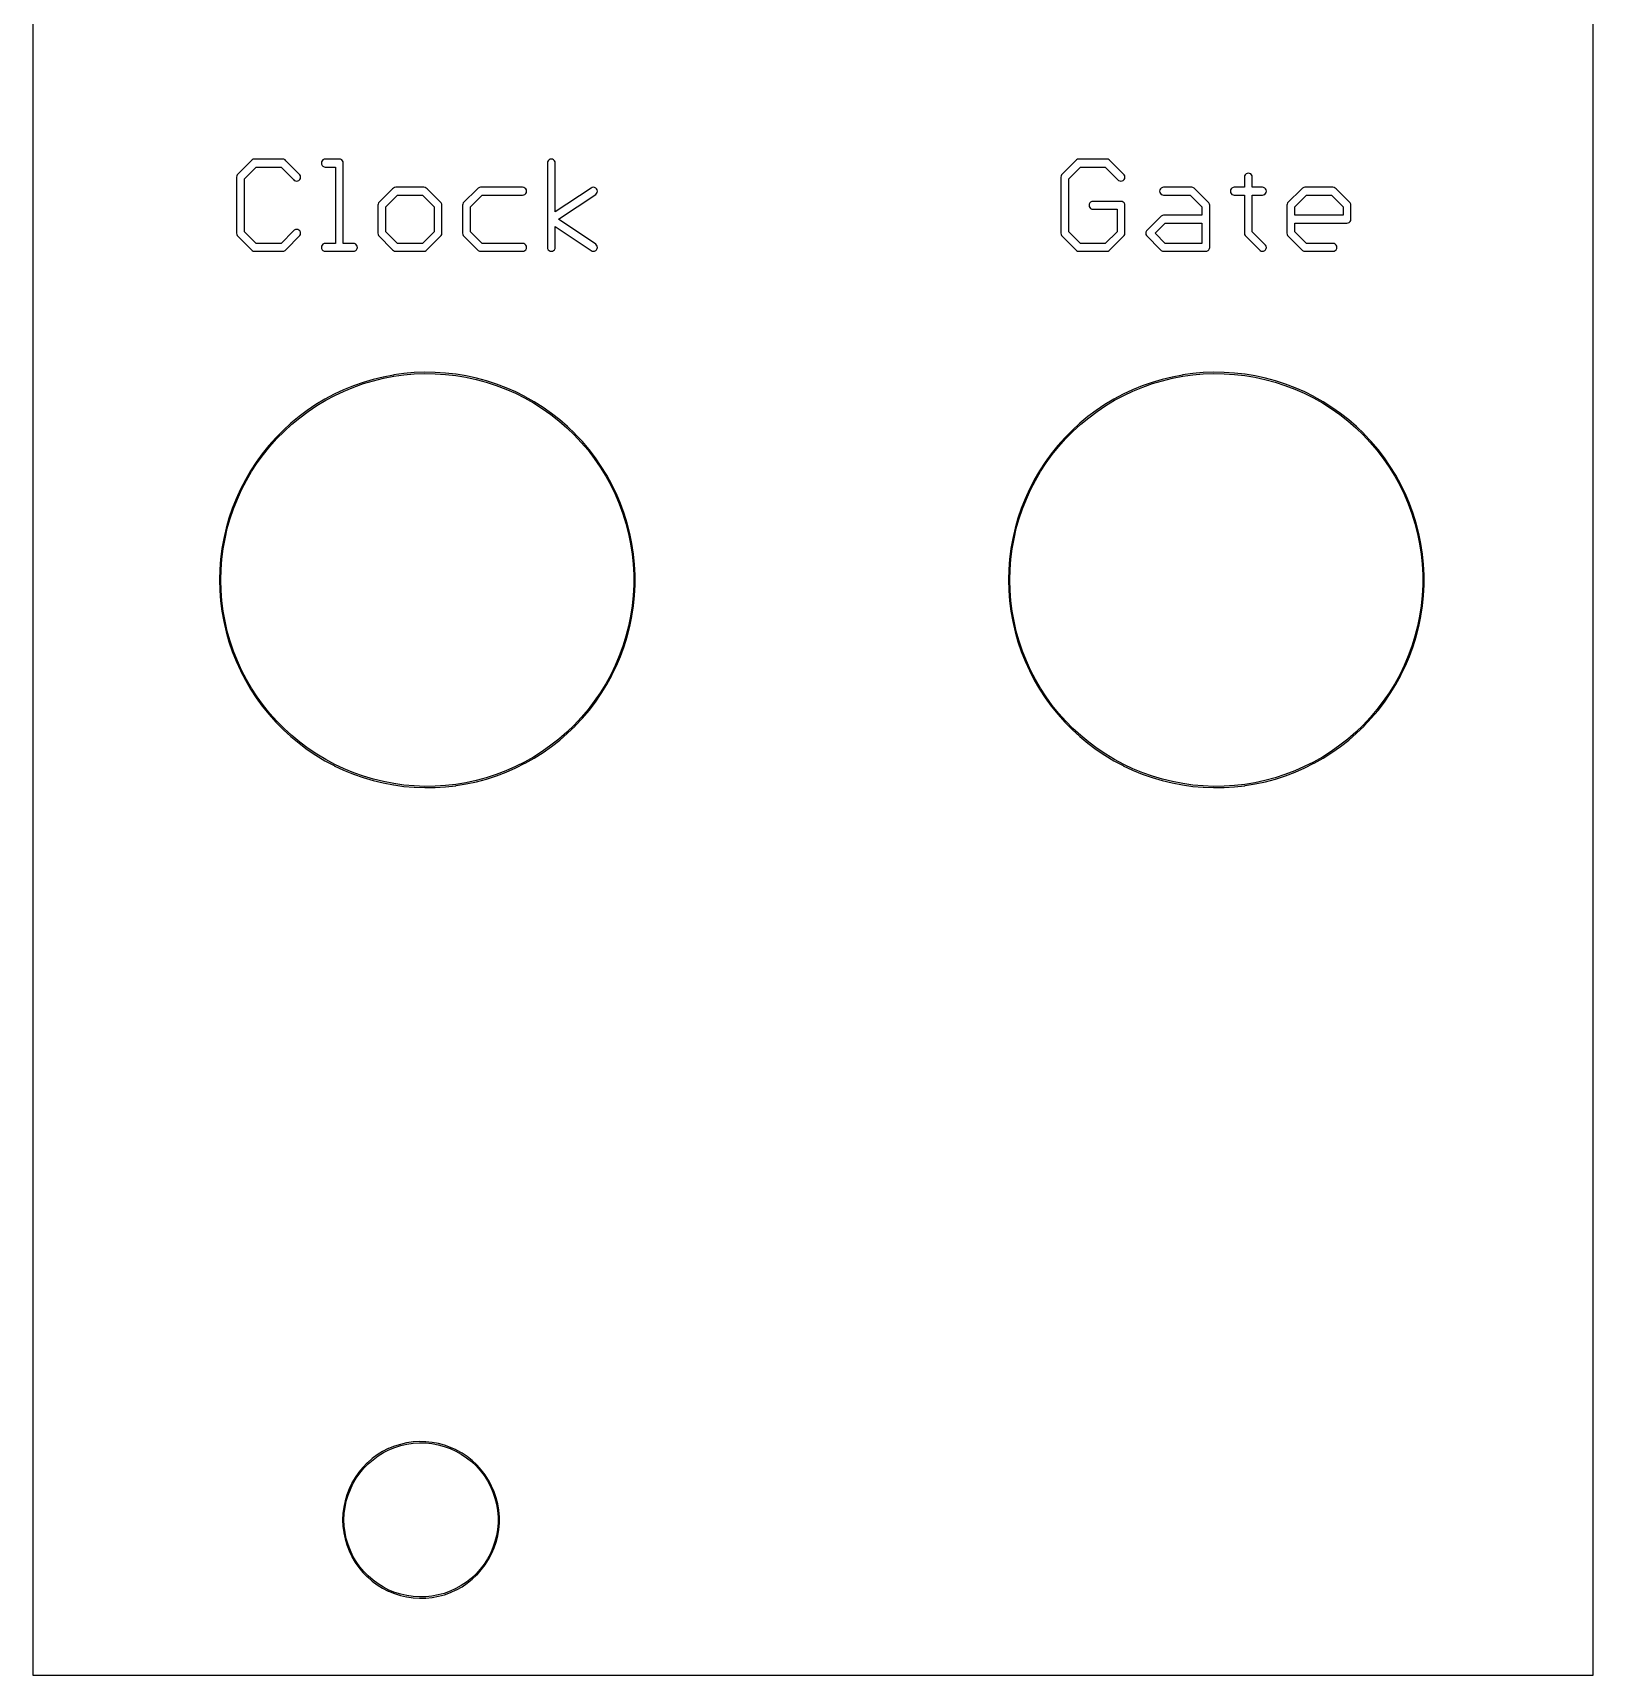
# Model space of a CAD drawing. Extents: x 2 to 32, y 9 to 138.
# Drawn here: x 1.71 to 31.85, y 9.25 to 40.98 of the extents above; entities that cross this region are included whole.
import ezdxf

# ---------------------------------------------------------------- set-up
doc = ezdxf.new("R2010")
doc.units = 0

msp = doc.modelspace()

# ---------------------------------------------------------------- linework, layer by layer
at = {"color": 5, "true_color": 0x0000ff}
msp.add_polyline3d([(31.84652, 9.25322, 0), (31.84652, 137.75436, 0), (1.70687, 137.75436, 0), (1.70687, 9.25322, 0), (31.84652, 9.25322, 0)], close=True, dxfattribs=at)
at = {"color": 34, "true_color": 0x008000}
for points in [[(1.70688, 9.25322, 0), (31.84652, 9.25322, 0), (31.84652, 137.75436, 0), (1.70688, 137.75436, 0), (1.70688, 9.25322, 0)], [(5.98932, 38.5445, 0), (5.96577, 38.54077, 0), (5.94453, 38.52994, 0), (5.65589, 38.2413, 0), (5.64506, 38.22005, 0), (5.64134, 38.19652, 0), (5.64134, 37.11193, 0), (5.64506, 37.08838, 0), (5.65589, 37.06715, 0), (5.67275, 37.05028, 0), (5.67277, 37.05027, 0), (5.94453, 36.7785, 0), (5.96577, 36.76768, 0), (5.98932, 36.76395, 0), (6.53288, 36.76395, 0), (6.55642, 36.76768, 0), (6.57766, 36.7785, 0), (6.59452, 36.79537, 0), (6.86376, 37.06715, 0), (6.87459, 37.08838, 0), (6.87832, 37.11193, 0), (6.87459, 37.13548, 0), (6.86376, 37.15672, 0), (6.8469, 37.17358, 0), (6.82566, 37.18441, 0), (6.80212, 37.18813, 0), (6.77857, 37.18441, 0), (6.75733, 37.17358, 0), (6.74047, 37.15672, 0), (6.50235, 36.91635, 0), (6.01955, 36.91635, 0), (5.79374, 37.14216, 0), (5.79374, 38.16629, 0), (6.01955, 38.3921, 0), (6.50235, 38.3921, 0), (6.74047, 38.15173, 0), (6.75733, 38.13487, 0), (6.77857, 38.12404, 0), (6.80212, 38.12032, 0), (6.82566, 38.12404, 0), (6.8469, 38.13487, 0), (6.86376, 38.15173, 0), (6.87459, 38.17297, 0), (6.87832, 38.19652, 0), (6.87459, 38.22005, 0), (6.86376, 38.2413, 0), (6.59452, 38.51308, 0), (6.57766, 38.52994, 0), (6.55642, 38.54077, 0), (6.53288, 38.5445, 0), (5.98932, 38.5445, 0)], [(7.35584, 38.5445, 0), (7.33229, 38.54077, 0), (7.31105, 38.52994, 0), (7.29419, 38.51308, 0), (7.28336, 38.49184, 0), (7.27964, 38.4683, 0), (7.28336, 38.44475, 0), (7.29419, 38.42351, 0), (7.31105, 38.40665, 0), (7.33229, 38.39582, 0), (7.35584, 38.3921, 0), (7.55142, 38.3921, 0), (7.55142, 36.91635, 0), (7.35584, 36.91635, 0), (7.33229, 36.91263, 0), (7.31105, 36.9018, 0), (7.29419, 36.88494, 0), (7.28336, 36.8637, 0), (7.27964, 36.84015, 0), (7.28336, 36.8166, 0), (7.29419, 36.79537, 0), (7.31105, 36.7785, 0), (7.33229, 36.76768, 0), (7.35584, 36.76395, 0), (7.89939, 36.76395, 0), (7.92294, 36.76768, 0), (7.94418, 36.7785, 0), (7.96104, 36.79537, 0), (7.97187, 36.8166, 0), (7.97559, 36.84015, 0), (7.97187, 36.8637, 0), (7.96104, 36.88494, 0), (7.94418, 36.9018, 0), (7.92294, 36.91263, 0), (7.89939, 36.91635, 0), (7.70382, 36.91635, 0), (7.70382, 38.4683, 0), (7.70009, 38.49184, 0), (7.68926, 38.51308, 0), (7.6724, 38.52994, 0), (7.65116, 38.54077, 0), (7.62762, 38.5445, 0), (7.35584, 38.5445, 0)], [(12.53489, 36.76395, 0), (12.55844, 36.76768, 0), (12.57968, 36.7785, 0), (12.59654, 36.79537, 0), (12.60737, 36.8166, 0), (12.61109, 36.84015, 0), (12.60737, 36.8637, 0), (12.59654, 36.88494, 0), (12.57968, 36.9018, 0), (11.85928, 37.38357, 0), (12.57968, 37.86309, 0), (12.59654, 37.87995, 0), (12.60737, 37.90119, 0), (12.61109, 37.92474, 0), (12.60737, 37.94827, 0), (12.59654, 37.96952, 0), (12.57968, 37.98637, 0), (12.55844, 37.99721, 0), (12.53489, 38.00094, 0), (12.51135, 37.99721, 0), (12.49011, 37.98637, 0), (11.7983, 37.52589, 0), (11.7983, 38.4683, 0), (11.79457, 38.49184, 0), (11.78374, 38.51308, 0), (11.76688, 38.52994, 0), (11.74564, 38.54077, 0), (11.7221, 38.5445, 0), (11.69855, 38.54077, 0), (11.67731, 38.52994, 0), (11.66045, 38.51308, 0), (11.64962, 38.49184, 0), (11.6459, 38.4683, 0), (11.6459, 36.84015, 0), (11.64962, 36.8166, 0), (11.66045, 36.79537, 0), (11.67731, 36.7785, 0), (11.69855, 36.76768, 0), (11.7221, 36.76395, 0), (11.74564, 36.76768, 0), (11.76688, 36.7785, 0), (11.78374, 36.79537, 0), (11.79457, 36.8166, 0), (11.7983, 36.84015, 0), (11.7983, 37.24115, 0), (12.49011, 36.7785, 0), (12.51135, 36.76768, 0), (12.53489, 36.76395, 0)], [(22.18436, 37.72914, 0), (22.16081, 37.72543, 0), (22.13957, 37.71459, 0), (22.12271, 37.69774, 0), (22.11188, 37.67649, 0), (22.10816, 37.65294, 0), (22.11188, 37.62941, 0), (22.12271, 37.60817, 0), (22.13957, 37.59131, 0), (22.16081, 37.58048, 0), (22.18436, 37.57674, 0), (22.64918, 37.57674, 0), (22.64918, 37.14217, 0), (22.42336, 36.91635, 0), (21.94281, 36.91635, 0), (21.717, 37.14216, 0), (21.717, 38.16629, 0), (21.94281, 38.3921, 0), (22.42336, 38.3921, 0), (22.68059, 38.13487, 0), (22.70183, 38.12404, 0), (22.72538, 38.12032, 0), (22.74892, 38.12404, 0), (22.77016, 38.13487, 0), (22.78702, 38.15173, 0), (22.79785, 38.17297, 0), (22.80158, 38.19652, 0), (22.79785, 38.22005, 0), (22.78702, 38.2413, 0), (22.49838, 38.52994, 0), (22.47714, 38.54077, 0), (22.4536, 38.5445, 0), (21.91258, 38.5445, 0), (21.88903, 38.54077, 0), (21.86779, 38.52994, 0), (21.57915, 38.2413, 0), (21.56832, 38.22005, 0), (21.5646, 38.19652, 0), (21.5646, 37.11193, 0), (21.56832, 37.08838, 0), (21.57915, 37.06715, 0), (21.59601, 37.05028, 0), (21.59603, 37.05027, 0), (21.86779, 36.7785, 0), (21.88903, 36.76768, 0), (21.91258, 36.76395, 0), (22.4536, 36.76395, 0), (22.47714, 36.76768, 0), (22.49838, 36.7785, 0), (22.77014, 37.05027, 0), (22.77016, 37.05028, 0), (22.78702, 37.06715, 0), (22.79785, 37.08838, 0), (22.80158, 37.11193, 0), (22.80158, 37.65294, 0), (22.79785, 37.67649, 0), (22.78702, 37.69774, 0), (22.77016, 37.71459, 0), (22.74892, 37.72543, 0), (22.72538, 37.72914, 0), (22.18436, 37.72914, 0)], [(25.45841, 36.76395, 0), (25.48196, 36.76768, 0), (25.5032, 36.7785, 0), (25.52006, 36.79537, 0), (25.53089, 36.8166, 0), (25.53461, 36.84015, 0), (25.53089, 36.8637, 0), (25.52006, 36.88494, 0), (25.26284, 37.14216, 0), (25.26284, 37.84854, 0), (25.45841, 37.84854, 0), (25.48196, 37.85226, 0), (25.5032, 37.86309, 0), (25.52006, 37.87995, 0), (25.53089, 37.90119, 0), (25.53461, 37.92474, 0), (25.53089, 37.94827, 0), (25.52006, 37.96952, 0), (25.5032, 37.98637, 0), (25.48196, 37.99721, 0), (25.45841, 38.00094, 0), (25.26284, 38.00094, 0), (25.26284, 38.19652, 0), (25.25911, 38.22005, 0), (25.24828, 38.2413, 0), (25.23142, 38.25815, 0), (25.21018, 38.26899, 0), (25.18664, 38.27272, 0), (25.16309, 38.26899, 0), (25.14185, 38.25815, 0), (25.12499, 38.2413, 0), (25.11416, 38.22005, 0), (25.11044, 38.19652, 0), (25.11044, 38.00094, 0), (24.91485, 38.00094, 0), (24.89131, 37.99721, 0), (24.87007, 37.98637, 0), (24.85321, 37.96952, 0), (24.84238, 37.94827, 0), (24.83865, 37.92474, 0), (24.84238, 37.90119, 0), (24.85321, 37.87995, 0), (24.87007, 37.86309, 0), (24.89131, 37.85226, 0), (24.91485, 37.84854, 0), (25.11044, 37.84854, 0), (25.11044, 37.11193, 0), (25.11416, 37.08838, 0), (25.12499, 37.06715, 0), (25.14185, 37.05028, 0), (25.14187, 37.05027, 0), (25.41363, 36.7785, 0), (25.43487, 36.76768, 0), (25.45841, 36.76395, 0)], [(8.71726, 38.00094, 0), (8.69373, 37.99721, 0), (8.67249, 37.98637, 0), (8.65563, 37.96952, 0), (8.38639, 37.69774, 0), (8.37556, 37.67649, 0), (8.37182, 37.65294, 0), (8.37182, 37.11193, 0), (8.37556, 37.08838, 0), (8.38639, 37.06715, 0), (8.65563, 36.79537, 0), (8.67249, 36.7785, 0), (8.69373, 36.76768, 0), (8.71726, 36.76395, 0), (9.26083, 36.76395, 0), (9.28438, 36.76768, 0), (9.30561, 36.7785, 0), (9.57738, 37.05027, 0), (9.5774, 37.05028, 0), (9.59426, 37.06715, 0), (9.60509, 37.08838, 0), (9.60882, 37.11193, 0), (9.60882, 37.65294, 0), (9.60509, 37.67649, 0), (9.59426, 37.69774, 0), (9.3225, 37.96948, 0), (9.32248, 37.96952, 0), (9.30561, 37.98637, 0), (9.28438, 37.99721, 0), (9.26083, 38.00094, 0), (8.71726, 38.00094, 0)], [(9.2306, 36.91635, 0), (8.74779, 36.91635, 0), (8.52422, 37.14204, 0), (8.52422, 37.62285, 0), (8.74779, 37.84854, 0), (9.2306, 37.84854, 0), (9.45642, 37.62272, 0), (9.45642, 37.14217, 0), (9.2306, 36.91635, 0)], [(11.16838, 36.76395, 0), (11.19192, 36.76768, 0), (11.21316, 36.7785, 0), (11.23002, 36.79537, 0), (11.24085, 36.8166, 0), (11.24458, 36.84015, 0), (11.24085, 36.8637, 0), (11.23002, 36.88494, 0), (11.21316, 36.9018, 0), (11.19192, 36.91263, 0), (11.16838, 36.91635, 0), (10.38581, 36.91635, 0), (10.16, 37.14216, 0), (10.16, 37.62273, 0), (10.38581, 37.84854, 0), (11.16838, 37.84854, 0), (11.19192, 37.85226, 0), (11.21316, 37.86309, 0), (11.23002, 37.87995, 0), (11.24085, 37.90119, 0), (11.24458, 37.92474, 0), (11.24085, 37.94827, 0), (11.23002, 37.96952, 0), (11.21316, 37.98637, 0), (11.19192, 37.99721, 0), (11.16838, 38.00094, 0), (10.35558, 38.00094, 0), (10.33203, 37.99721, 0), (10.31079, 37.98637, 0), (10.29393, 37.96952, 0), (10.29392, 37.9695, 0), (10.02215, 37.69774, 0), (10.01132, 37.67649, 0), (10.0076, 37.65294, 0), (10.0076, 37.11193, 0), (10.01132, 37.08838, 0), (10.02215, 37.06715, 0), (10.039, 37.05028, 0), (10.03904, 37.05026, 0), (10.31079, 36.7785, 0), (10.33203, 36.76768, 0), (10.35558, 36.76395, 0), (11.16838, 36.76395, 0)], [(23.54834, 38.00094, 0), (23.52479, 37.99721, 0), (23.50355, 37.98637, 0), (23.48669, 37.96952, 0), (23.47586, 37.94827, 0), (23.47214, 37.92474, 0), (23.47586, 37.90119, 0), (23.48669, 37.87995, 0), (23.50355, 37.86309, 0), (23.52479, 37.85226, 0), (23.54834, 37.84854, 0), (24.06166, 37.84854, 0), (24.28748, 37.62272, 0), (24.28748, 37.45991, 0), (23.54834, 37.45991, 0), (23.52479, 37.45619, 0), (23.50355, 37.44536, 0), (23.48669, 37.4285, 0), (23.21745, 37.15672, 0), (23.20662, 37.13548, 0), (23.2029, 37.11193, 0), (23.20662, 37.08838, 0), (23.21745, 37.06715, 0), (23.48669, 36.79537, 0), (23.50355, 36.7785, 0), (23.52479, 36.76768, 0), (23.54834, 36.76395, 0), (24.36368, 36.76395, 0), (24.38722, 36.76768, 0), (24.40846, 36.7785, 0), (24.42532, 36.79537, 0), (24.43615, 36.8166, 0), (24.43988, 36.84015, 0), (24.43988, 37.65294, 0), (24.43615, 37.67649, 0), (24.42532, 37.69774, 0), (24.15355, 37.9695, 0), (24.15354, 37.96952, 0), (24.13668, 37.98637, 0), (24.11544, 37.99721, 0), (24.0919, 38.00094, 0), (23.54834, 38.00094, 0)], [(27.11518, 37.31124, 0), (27.13642, 37.32206, 0), (27.15328, 37.33893, 0), (27.16411, 37.36016, 0), (27.16784, 37.38371, 0), (27.16784, 37.65294, 0), (27.16411, 37.67649, 0), (27.15328, 37.69774, 0), (26.88151, 37.9695, 0), (26.8815, 37.96952, 0), (26.86464, 37.98637, 0), (26.8434, 37.99721, 0), (26.81986, 38.00094, 0), (26.27884, 38.00094, 0), (26.25529, 37.99721, 0), (26.23405, 37.98637, 0), (26.21719, 37.96952, 0), (26.21718, 37.9695, 0), (25.94541, 37.69774, 0), (25.93458, 37.67649, 0), (25.93086, 37.65294, 0), (25.93086, 37.11193, 0), (25.93458, 37.08838, 0), (25.94541, 37.06715, 0), (25.96227, 37.05028, 0), (25.96229, 37.05027, 0), (26.23405, 36.7785, 0), (26.25529, 36.76768, 0), (26.27884, 36.76395, 0), (26.81986, 36.76395, 0), (26.8434, 36.76768, 0), (26.86464, 36.7785, 0), (26.8815, 36.79537, 0), (26.89233, 36.8166, 0), (26.89606, 36.84015, 0), (26.89233, 36.8637, 0), (26.8815, 36.88494, 0), (26.86464, 36.9018, 0), (26.8434, 36.91263, 0), (26.81986, 36.91635, 0), (26.30907, 36.91635, 0), (26.08326, 37.14216, 0), (26.08326, 37.30751, 0), (27.09164, 37.30751, 0), (27.11518, 37.31124, 0)], [(27.01544, 37.45991, 0), (26.08326, 37.45991, 0), (26.08326, 37.62273, 0), (26.30907, 37.84854, 0), (26.78962, 37.84854, 0), (27.01544, 37.62272, 0), (27.01544, 37.45991, 0)], [(24.28748, 36.91635, 0), (23.57886, 36.91635, 0), (23.38511, 37.11193, 0), (23.57885, 37.30751, 0), (24.28748, 37.30751, 0), (24.28748, 36.91635, 0)], [(9.07541, 34.41954, 0), (8.87475, 34.40176, 0), (8.67662, 34.37382, 0), (8.67271, 34.37319, 0), (8.47458, 34.33509, 0), (8.27901, 34.28683, 0), (8.08597, 34.23095, 0), (7.89801, 34.16491, 0), (7.71005, 34.08871, 0), (7.52971, 34.00235, 0), (7.52617, 34.00054, 0), (7.34837, 33.90657, 0), (7.17565, 33.80243, 0), (7.00801, 33.69066, 0), (6.84799, 33.56875, 0), (6.69305, 33.44175, 0), (6.54319, 33.30458, 0), (6.54038, 33.30178, 0), (6.40068, 33.15954, 0), (6.26606, 33.00968, 0), (6.13906, 32.8522, 0), (6.02222, 32.68963, 0), (5.913, 32.522, 0), (5.8114, 32.34928, 0), (5.71742, 32.16894, 0), (5.71562, 32.1654, 0), (5.63434, 31.98252, 0), (5.55814, 31.7971, 0), (5.49464, 31.6066, 0), (5.43876, 31.41356, 0), (5.39558, 31.21798, 0), (5.36002, 31.01986, 0), (5.3594, 31.01594, 0), (5.334, 30.81528, 0), (5.31876, 30.61462, 0), (5.31368, 30.41396, 0), (5.31876, 30.21329, 0), (5.334, 30.01263, 0), (5.3594, 29.81198, 0), (5.36002, 29.80805, 0), (5.39558, 29.60993, 0), (5.43876, 29.41435, 0), (5.49464, 29.22131, 0), (5.55814, 29.03081, 0), (5.63434, 28.84539, 0), (5.71562, 28.66251, 0), (5.71742, 28.65897, 0), (5.8114, 28.47863, 0), (5.913, 28.30591, 0), (6.02222, 28.13827, 0), (6.13906, 27.97571, 0), (6.26606, 27.81823, 0), (6.40068, 27.66837, 0), (6.54038, 27.52613, 0), (6.54319, 27.52332, 0), (6.69305, 27.38616, 0), (6.84799, 27.25916, 0), (7.00801, 27.13724, 0), (7.17565, 27.02548, 0), (7.34837, 26.92134, 0), (7.52617, 26.82736, 0), (7.52971, 26.82556, 0), (7.71005, 26.7392, 0), (7.89801, 26.663, 0), (8.08597, 26.59696, 0), (8.27901, 26.54108, 0), (8.47458, 26.49282, 0), (8.67271, 26.45472, 0), (8.67662, 26.4541, 0), (8.87475, 26.42616, 0), (9.07541, 26.40838, 0), (9.27608, 26.40076, 0), (9.47674, 26.4033, 0), (9.6774, 26.416, 0), (9.87806, 26.43886, 0), (9.88198, 26.43948, 0), (10.0801, 26.4725, 0), (10.27568, 26.51568, 0), (10.47125, 26.56648, 0), (10.66176, 26.62998, 0), (10.84972, 26.7011, 0), (11.03514, 26.78238, 0), (11.21294, 26.87128, 0), (11.21648, 26.87308, 0), (11.39174, 26.97214, 0), (11.56192, 27.08136, 0), (11.72702, 27.1982, 0), (11.8845, 27.32012, 0), (12.0369, 27.4522, 0), (12.18168, 27.5919, 0), (12.18449, 27.59471, 0), (12.32165, 27.74203, 0), (12.45119, 27.89443, 0), (12.57311, 28.05445, 0), (12.68741, 28.21955, 0), (12.79409, 28.39227, 0), (12.89061, 28.56753, 0), (12.89241, 28.57107, 0), (12.97877, 28.75141, 0), (13.05751, 28.93683, 0), (13.12863, 29.12733, 0), (13.18705, 29.31783, 0), (13.23785, 29.51341, 0), (13.27849, 29.70899, 0), (13.27912, 29.71291, 0), (13.3096, 29.91357, 0), (13.32992, 30.1117, 0), (13.34008, 30.31236, 0), (13.34008, 30.51555, 0), (13.32992, 30.71622, 0), (13.3096, 30.91434, 0), (13.27912, 31.115, 0), (13.27849, 31.11892, 0), (13.23785, 31.3145, 0), (13.18705, 31.51008, 0), (13.12863, 31.70058, 0), (13.05751, 31.89108, 0), (12.97877, 32.0765, 0), (12.89241, 32.25683, 0), (12.89061, 32.26038, 0), (12.79409, 32.43564, 0), (12.68741, 32.60835, 0), (12.57311, 32.77346, 0), (12.45119, 32.93348, 0), (12.32165, 33.08588, 0), (12.18449, 33.23319, 0), (12.18168, 33.23601, 0), (12.0369, 33.37571, 0), (11.8845, 33.50779, 0), (11.72702, 33.62971, 0), (11.56192, 33.74655, 0), (11.39174, 33.85577, 0), (11.21648, 33.95483, 0), (11.21294, 33.95662, 0), (11.03514, 34.04553, 0), (10.84972, 34.12681, 0), (10.66176, 34.19793, 0), (10.47125, 34.26142, 0), (10.27568, 34.31223, 0), (10.0801, 34.35541, 0), (9.88198, 34.38843, 0), (9.87806, 34.38906, 0), (9.6774, 34.41192, 0), (9.47674, 34.42461, 0), (9.27608, 34.42716, 0), (9.07541, 34.41954, 0)], [(9.6774, 26.4414, 0), (9.47674, 26.4287, 0), (9.27608, 26.42616, 0), (9.07541, 26.43378, 0), (8.87475, 26.45155, 0), (8.67911, 26.47915, 0), (8.48244, 26.51697, 0), (8.28686, 26.56523, 0), (8.09381, 26.62111, 0), (7.90586, 26.68715, 0), (7.7179, 26.76335, 0), (7.53899, 26.84902, 0), (7.3633, 26.94189, 0), (7.19058, 27.04603, 0), (7.02294, 27.15779, 0), (6.86292, 27.27971, 0), (6.70798, 27.40671, 0), (6.55862, 27.54342, 0), (6.42123, 27.6833, 0), (6.28661, 27.83316, 0), (6.15961, 27.99064, 0), (6.04277, 28.1532, 0), (5.93355, 28.32084, 0), (5.83195, 28.49356, 0), (5.73951, 28.67094, 0), (5.65849, 28.85324, 0), (5.58229, 29.03866, 0), (5.51879, 29.22916, 0), (5.46291, 29.4222, 0), (5.41973, 29.61778, 0), (5.38459, 29.81356, 0), (5.35939, 30.01263, 0), (5.34416, 30.21329, 0), (5.33907, 30.41396, 0), (5.34416, 30.61462, 0), (5.35939, 30.81528, 0), (5.38459, 31.01433, 0), (5.41973, 31.21013, 0), (5.46291, 31.40571, 0), (5.51879, 31.59875, 0), (5.58229, 31.78925, 0), (5.65849, 31.97467, 0), (5.73951, 32.15697, 0), (5.83195, 32.33435, 0), (5.93355, 32.50707, 0), (6.04277, 32.6747, 0), (6.15961, 32.83726, 0), (6.28661, 32.99475, 0), (6.42123, 33.14461, 0), (6.55852, 33.2844, 0), (6.70798, 33.4212, 0), (6.86292, 33.5482, 0), (7.02294, 33.67011, 0), (7.19058, 33.78188, 0), (7.3633, 33.88602, 0), (7.53919, 33.97898, 0), (7.7179, 34.06456, 0), (7.90586, 34.14076, 0), (8.09381, 34.2068, 0), (8.28686, 34.26268, 0), (8.48244, 34.31094, 0), (8.67911, 34.34876, 0), (8.87475, 34.37636, 0), (9.07541, 34.39412, 0), (9.27608, 34.40175, 0), (9.47674, 34.3992, 0), (9.6774, 34.38651, 0), (9.87755, 34.36371, 0), (10.07225, 34.33126, 0), (10.26783, 34.28808, 0), (10.46341, 34.23728, 0), (10.65391, 34.17378, 0), (10.84187, 34.10266, 0), (11.02729, 34.02138, 0), (11.20201, 33.93402, 0), (11.37681, 33.83522, 0), (11.54699, 33.726, 0), (11.71209, 33.60916, 0), (11.86957, 33.48724, 0), (12.02197, 33.35516, 0), (12.16475, 33.21739, 0), (12.3011, 33.07095, 0), (12.43064, 32.91855, 0), (12.55256, 32.75853, 0), (12.66686, 32.59343, 0), (12.77354, 32.42071, 0), (12.86926, 32.24691, 0), (12.95462, 32.06865, 0), (13.03336, 31.88323, 0), (13.10448, 31.69273, 0), (13.1629, 31.50223, 0), (13.2137, 31.30665, 0), (13.25422, 31.11166, 0), (13.28419, 30.91434, 0), (13.30451, 30.71622, 0), (13.31468, 30.51555, 0), (13.31468, 30.31236, 0), (13.30451, 30.1117, 0), (13.28419, 29.91357, 0), (13.25422, 29.71625, 0), (13.2137, 29.52126, 0), (13.1629, 29.32568, 0), (13.10448, 29.13518, 0), (13.03336, 28.94468, 0), (12.95462, 28.75926, 0), (12.86926, 28.581, 0), (12.77354, 28.4072, 0), (12.66686, 28.23448, 0), (12.55256, 28.06938, 0), (12.43064, 27.90936, 0), (12.3011, 27.75696, 0), (12.16484, 27.61061, 0), (12.02197, 27.47275, 0), (11.86957, 27.34067, 0), (11.71209, 27.21875, 0), (11.54699, 27.10191, 0), (11.37681, 26.99269, 0), (11.20201, 26.89389, 0), (11.02729, 26.80653, 0), (10.84187, 26.72525, 0), (10.65391, 26.65413, 0), (10.46341, 26.59063, 0), (10.26783, 26.53983, 0), (10.07225, 26.49665, 0), (9.87755, 26.4642, 0), (9.6774, 26.4414, 0)], [(24.31542, 34.41954, 0), (24.11476, 34.40176, 0), (23.91663, 34.37382, 0), (23.91271, 34.37319, 0), (23.71459, 34.33509, 0), (23.51901, 34.28683, 0), (23.32597, 34.23095, 0), (23.13801, 34.16491, 0), (22.95005, 34.08871, 0), (22.76971, 34.00235, 0), (22.76617, 34.00054, 0), (22.58837, 33.90657, 0), (22.41565, 33.80243, 0), (22.24801, 33.69066, 0), (22.08799, 33.56875, 0), (21.93305, 33.44175, 0), (21.78319, 33.30458, 0), (21.78038, 33.30178, 0), (21.64068, 33.15954, 0), (21.50606, 33.00968, 0), (21.37906, 32.8522, 0), (21.26222, 32.68963, 0), (21.153, 32.522, 0), (21.0514, 32.34928, 0), (20.95742, 32.16894, 0), (20.95562, 32.1654, 0), (20.87434, 31.98252, 0), (20.79814, 31.7971, 0), (20.73464, 31.6066, 0), (20.67876, 31.41356, 0), (20.63558, 31.21798, 0), (20.60002, 31.01986, 0), (20.5994, 31.01594, 0), (20.574, 30.81528, 0), (20.55876, 30.61462, 0), (20.55368, 30.41396, 0), (20.55876, 30.21329, 0), (20.574, 30.01263, 0), (20.5994, 29.81198, 0), (20.60002, 29.80805, 0), (20.63558, 29.60993, 0), (20.67876, 29.41435, 0), (20.73464, 29.22131, 0), (20.79814, 29.03081, 0), (20.87434, 28.84539, 0), (20.95562, 28.66251, 0), (20.95742, 28.65897, 0), (21.0514, 28.47863, 0), (21.153, 28.30591, 0), (21.26222, 28.13827, 0), (21.37906, 27.97571, 0), (21.50606, 27.81823, 0), (21.64068, 27.66837, 0), (21.78038, 27.52613, 0), (21.78319, 27.52332, 0), (21.93305, 27.38616, 0), (22.08799, 27.25916, 0), (22.24801, 27.13724, 0), (22.41565, 27.02548, 0), (22.58837, 26.92134, 0), (22.76617, 26.82736, 0), (22.76971, 26.82556, 0), (22.95005, 26.7392, 0), (23.13801, 26.663, 0), (23.32597, 26.59696, 0), (23.51901, 26.54108, 0), (23.71459, 26.49282, 0), (23.91271, 26.45472, 0), (23.91663, 26.4541, 0), (24.11476, 26.42616, 0), (24.31542, 26.40838, 0), (24.51608, 26.40076, 0), (24.71674, 26.4033, 0), (24.91739, 26.416, 0), (25.11806, 26.43886, 0), (25.12198, 26.43948, 0), (25.3201, 26.4725, 0), (25.51568, 26.51568, 0), (25.71126, 26.56648, 0), (25.90176, 26.62998, 0), (26.08972, 26.7011, 0), (26.27514, 26.78238, 0), (26.45294, 26.87128, 0), (26.45648, 26.87308, 0), (26.63174, 26.97214, 0), (26.80192, 27.08136, 0), (26.96702, 27.1982, 0), (27.1245, 27.32012, 0), (27.2769, 27.4522, 0), (27.42168, 27.5919, 0), (27.42449, 27.59471, 0), (27.56165, 27.74203, 0), (27.69119, 27.89443, 0), (27.81311, 28.05445, 0), (27.92741, 28.21955, 0), (28.03409, 28.39227, 0), (28.13061, 28.56753, 0), (28.13241, 28.57107, 0), (28.21877, 28.75141, 0), (28.29751, 28.93683, 0), (28.36863, 29.12733, 0), (28.42705, 29.31783, 0), (28.47785, 29.51341, 0), (28.51849, 29.70899, 0), (28.51912, 29.71291, 0), (28.54959, 29.91357, 0), (28.56992, 30.1117, 0), (28.58008, 30.31236, 0), (28.58008, 30.51555, 0), (28.56992, 30.71622, 0), (28.54959, 30.91434, 0), (28.51912, 31.115, 0), (28.51849, 31.11892, 0), (28.47785, 31.3145, 0), (28.42705, 31.51008, 0), (28.36863, 31.70058, 0), (28.29751, 31.89108, 0), (28.21877, 32.0765, 0), (28.13241, 32.25683, 0), (28.13061, 32.26038, 0), (28.03409, 32.43564, 0), (27.92741, 32.60835, 0), (27.81311, 32.77346, 0), (27.69119, 32.93348, 0), (27.56165, 33.08588, 0), (27.42449, 33.23319, 0), (27.42168, 33.23601, 0), (27.2769, 33.37571, 0), (27.1245, 33.50779, 0), (26.96702, 33.62971, 0), (26.80192, 33.74655, 0), (26.63174, 33.85577, 0), (26.45648, 33.95483, 0), (26.45294, 33.95662, 0), (26.27514, 34.04553, 0), (26.08972, 34.12681, 0), (25.90176, 34.19793, 0), (25.71126, 34.26142, 0), (25.51568, 34.31223, 0), (25.3201, 34.35541, 0), (25.12198, 34.38843, 0), (25.11806, 34.38906, 0), (24.91739, 34.41192, 0), (24.71674, 34.42461, 0), (24.51608, 34.42716, 0), (24.31542, 34.41954, 0)], [(24.91739, 26.4414, 0), (24.71674, 26.4287, 0), (24.51608, 26.42616, 0), (24.31542, 26.43378, 0), (24.11476, 26.45155, 0), (23.91908, 26.47915, 0), (23.72244, 26.51697, 0), (23.52686, 26.56523, 0), (23.33382, 26.62111, 0), (23.14586, 26.68715, 0), (22.9579, 26.76335, 0), (22.77899, 26.84902, 0), (22.6033, 26.94189, 0), (22.43058, 27.04603, 0), (22.26294, 27.15779, 0), (22.10292, 27.27971, 0), (21.94798, 27.40671, 0), (21.79862, 27.54342, 0), (21.66123, 27.6833, 0), (21.52661, 27.83316, 0), (21.39961, 27.99064, 0), (21.28277, 28.1532, 0), (21.17355, 28.32084, 0), (21.07195, 28.49356, 0), (20.97951, 28.67094, 0), (20.89849, 28.85324, 0), (20.82229, 29.03866, 0), (20.75879, 29.22916, 0), (20.70291, 29.4222, 0), (20.65973, 29.61778, 0), (20.62459, 29.81356, 0), (20.5994, 30.01263, 0), (20.58415, 30.21329, 0), (20.57907, 30.41396, 0), (20.58415, 30.61462, 0), (20.5994, 30.81528, 0), (20.62459, 31.01433, 0), (20.65973, 31.21013, 0), (20.70291, 31.40571, 0), (20.75879, 31.59875, 0), (20.82229, 31.78925, 0), (20.89849, 31.97467, 0), (20.97951, 32.15697, 0), (21.07195, 32.33435, 0), (21.17355, 32.50707, 0), (21.28277, 32.6747, 0), (21.39961, 32.83726, 0), (21.52661, 32.99475, 0), (21.66123, 33.14461, 0), (21.79852, 33.2844, 0), (21.94798, 33.4212, 0), (22.10292, 33.5482, 0), (22.26294, 33.67011, 0), (22.43058, 33.78188, 0), (22.6033, 33.88602, 0), (22.77919, 33.97898, 0), (22.9579, 34.06456, 0), (23.14586, 34.14076, 0), (23.33382, 34.2068, 0), (23.52686, 34.26268, 0), (23.72244, 34.31094, 0), (23.91908, 34.34876, 0), (24.11476, 34.37636, 0), (24.31542, 34.39412, 0), (24.51608, 34.40175, 0), (24.71674, 34.3992, 0), (24.91739, 34.38651, 0), (25.11759, 34.3637, 0), (25.31225, 34.33126, 0), (25.50783, 34.28808, 0), (25.70341, 34.23728, 0), (25.89391, 34.17378, 0), (26.08187, 34.10266, 0), (26.26729, 34.02138, 0), (26.44201, 33.93402, 0), (26.61681, 33.83522, 0), (26.78699, 33.726, 0), (26.95209, 33.60916, 0), (27.10957, 33.48724, 0), (27.26197, 33.35516, 0), (27.40475, 33.21739, 0), (27.5411, 33.07095, 0), (27.67064, 32.91855, 0), (27.79256, 32.75853, 0), (27.90686, 32.59343, 0), (28.01354, 32.42071, 0), (28.10926, 32.24691, 0), (28.19462, 32.06865, 0), (28.27336, 31.88323, 0), (28.34448, 31.69273, 0), (28.4029, 31.50223, 0), (28.4537, 31.30665, 0), (28.49425, 31.11149, 0), (28.52419, 30.91434, 0), (28.54452, 30.71622, 0), (28.55468, 30.51555, 0), (28.55468, 30.31236, 0), (28.54452, 30.1117, 0), (28.52419, 29.91357, 0), (28.49425, 29.71642, 0), (28.4537, 29.52126, 0), (28.4029, 29.32568, 0), (28.34448, 29.13518, 0), (28.27336, 28.94468, 0), (28.19462, 28.75926, 0), (28.10926, 28.581, 0), (28.01354, 28.4072, 0), (27.90686, 28.23448, 0), (27.79256, 28.06938, 0), (27.67064, 27.90936, 0), (27.5411, 27.75696, 0), (27.40484, 27.61061, 0), (27.26197, 27.47275, 0), (27.10957, 27.34067, 0), (26.95209, 27.21875, 0), (26.78699, 27.10191, 0), (26.61681, 26.99269, 0), (26.44201, 26.89389, 0), (26.26729, 26.80653, 0), (26.08187, 26.72525, 0), (25.89391, 26.65413, 0), (25.70341, 26.59063, 0), (25.50783, 26.53983, 0), (25.31225, 26.49665, 0), (25.11759, 26.46421, 0), (24.91739, 26.4414, 0)], [(9.05256, 13.75918, 0), (8.93064, 13.74139, 0), (8.92671, 13.74077, 0), (8.80733, 13.71283, 0), (8.69049, 13.67727, 0), (8.57619, 13.63155, 0), (8.57265, 13.62975, 0), (8.46343, 13.57387, 0), (8.35929, 13.51037, 0), (8.26277, 13.43671, 0), (8.16879, 13.35543, 0), (8.16597, 13.35262, 0), (8.16596, 13.3526, 0), (8.07962, 13.26626, 0), (8.00342, 13.17228, 0), (7.9323, 13.07322, 0), (7.8688, 12.96654, 0), (7.867, 12.963, 0), (7.8162, 12.85124, 0), (7.77048, 12.73694, 0), (7.73746, 12.6201, 0), (7.71206, 12.50072, 0), (7.71144, 12.49679, 0), (7.69619, 12.37488, 0), (7.69112, 12.25296, 0), (7.69619, 12.13104, 0), (7.71144, 12.00912, 0), (7.71206, 12.00519, 0), (7.73746, 11.88581, 0), (7.77048, 11.76897, 0), (7.8162, 11.65467, 0), (7.867, 11.54291, 0), (7.8688, 11.53937, 0), (7.9323, 11.43269, 0), (8.00342, 11.33363, 0), (8.07962, 11.23965, 0), (8.16596, 11.15331, 0), (8.16597, 11.15329, 0), (8.16879, 11.15048, 0), (8.26277, 11.0692, 0), (8.35929, 10.99554, 0), (8.46343, 10.93204, 0), (8.57265, 10.87616, 0), (8.57619, 10.87436, 0), (8.69049, 10.82864, 0), (8.80733, 10.79308, 0), (8.92671, 10.76514, 0), (8.93064, 10.76452, 0), (9.05256, 10.74674, 0), (9.17448, 10.73912, 0), (9.29639, 10.74166, 0), (9.41832, 10.75435, 0), (9.42224, 10.75498, 0), (9.54416, 10.77784, 0), (9.661, 10.80832, 0), (9.7753, 10.8515, 0), (9.88706, 10.9023, 0), (9.89059, 10.9041, 0), (9.99728, 10.96252, 0), (10.09887, 11.0311, 0), (10.19539, 11.1073, 0), (10.2843, 11.19112, 0), (10.28711, 11.19393, 0), (10.36839, 11.28537, 0), (10.44459, 11.38189, 0), (10.51063, 11.48603, 0), (10.56651, 11.59525, 0), (10.56831, 11.59879, 0), (10.61911, 11.71055, 0), (10.65721, 11.82485, 0), (10.68769, 11.94423, 0), (10.70801, 12.06615, 0), (10.70864, 12.07008, 0), (10.7188, 12.19199, 0), (10.7188, 12.31392, 0), (10.70864, 12.43584, 0), (10.70801, 12.43976, 0), (10.68769, 12.56168, 0), (10.65721, 12.68106, 0), (10.61911, 12.79536, 0), (10.56831, 12.90712, 0), (10.56651, 12.91066, 0), (10.51063, 13.01988, 0), (10.44459, 13.12402, 0), (10.36839, 13.22054, 0), (10.28711, 13.31198, 0), (10.2843, 13.31479, 0), (10.19539, 13.39861, 0), (10.09887, 13.47481, 0), (9.99728, 13.54339, 0), (9.89059, 13.60181, 0), (9.88706, 13.60361, 0), (9.7753, 13.65441, 0), (9.661, 13.69759, 0), (9.54416, 13.72807, 0), (9.42224, 13.75093, 0), (9.41832, 13.75156, 0), (9.29639, 13.76426, 0), (9.17448, 13.7668, 0), (9.05256, 13.75918, 0)], [(9.41702, 10.77962, 0), (9.29639, 10.76706, 0), (9.17448, 10.76452, 0), (9.05256, 10.77214, 0), (8.93387, 10.78945, 0), (8.81518, 10.81723, 0), (8.69834, 10.85279, 0), (8.58414, 10.89847, 0), (8.47836, 10.95259, 0), (8.37421, 11.01609, 0), (8.27769, 11.08975, 0), (8.18378, 11.17097, 0), (8.10017, 11.25458, 0), (8.02397, 11.34856, 0), (7.95285, 11.44762, 0), (7.89016, 11.55294, 0), (7.84035, 11.66252, 0), (7.79463, 11.77682, 0), (7.76161, 11.89366, 0), (7.73653, 12.01156, 0), (7.72159, 12.13104, 0), (7.71652, 12.25296, 0), (7.72159, 12.37488, 0), (7.73653, 12.49435, 0), (7.76161, 12.61225, 0), (7.79463, 12.72909, 0), (7.84035, 12.84339, 0), (7.89016, 12.95297, 0), (7.95285, 13.05829, 0), (8.02397, 13.15735, 0), (8.10017, 13.25133, 0), (8.18378, 13.33494, 0), (8.27769, 13.41616, 0), (8.37421, 13.48982, 0), (8.47836, 13.55332, 0), (8.58414, 13.60744, 0), (8.69834, 13.65312, 0), (8.81518, 13.68868, 0), (8.93388, 13.71646, 0), (9.05256, 13.73378, 0), (9.17448, 13.74139, 0), (9.29639, 13.73886, 0), (9.4169, 13.72631, 0), (9.53631, 13.70392, 0), (9.65315, 13.67344, 0), (9.76745, 13.63026, 0), (9.87772, 13.58014, 0), (9.98235, 13.52284, 0), (10.08395, 13.45426, 0), (10.18047, 13.37806, 0), (10.26744, 13.29606, 0), (10.34784, 13.20561, 0), (10.42404, 13.10909, 0), (10.49008, 13.00495, 0), (10.54425, 12.89907, 0), (10.59496, 12.78751, 0), (10.63306, 12.67321, 0), (10.66354, 12.55383, 0), (10.68326, 12.43554, 0), (10.69339, 12.31392, 0), (10.69339, 12.19199, 0), (10.68325, 12.07036, 0), (10.66354, 11.95208, 0), (10.63306, 11.8327, 0), (10.59496, 11.7184, 0), (10.54425, 11.60684, 0), (10.49008, 11.50096, 0), (10.42404, 11.39682, 0), (10.34784, 11.3003, 0), (10.26744, 11.20985, 0), (10.18047, 11.12785, 0), (10.08395, 11.05165, 0), (9.98235, 10.98307, 0), (9.87772, 10.92577, 0), (9.76745, 10.87565, 0), (9.65315, 10.83247, 0), (9.53631, 10.80199, 0), (9.41702, 10.77962, 0)]]:
    msp.add_polyline3d(points, close=True, dxfattribs=at)

doc.saveas('drawing.dxf')
